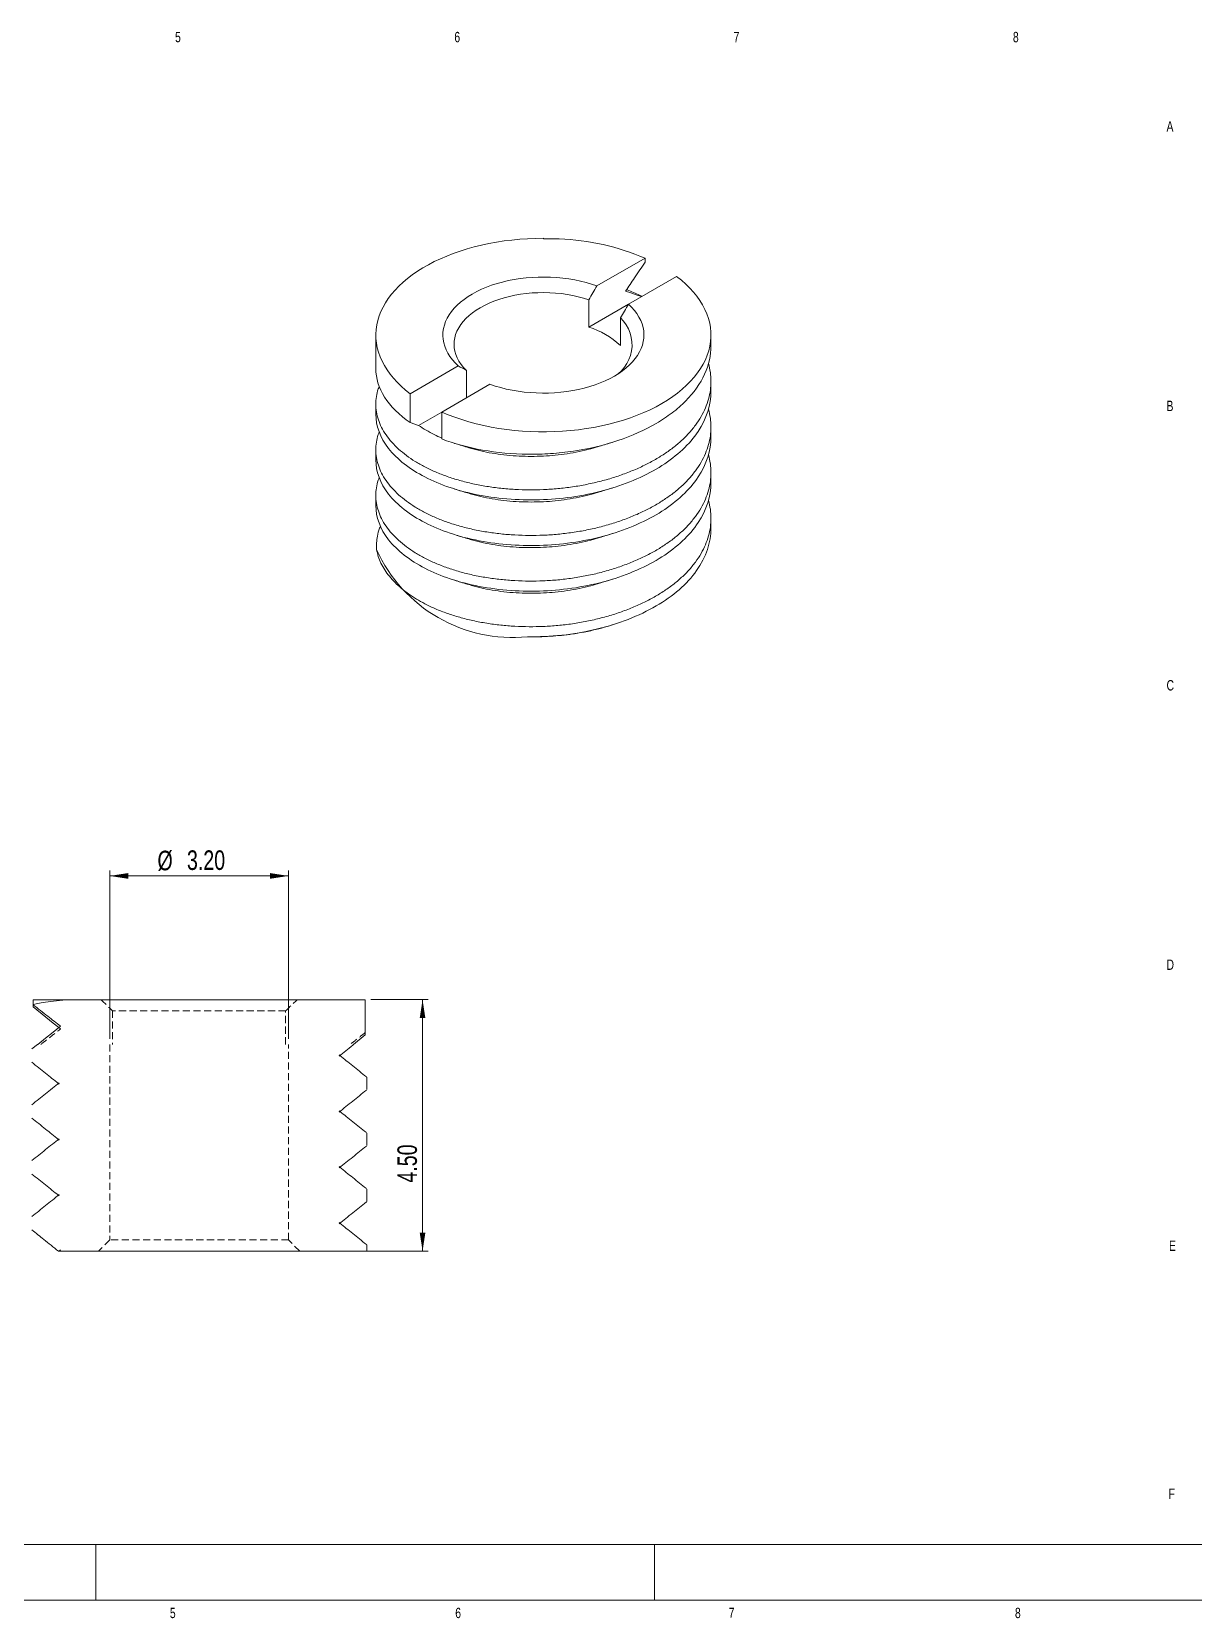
# Model space of a CAD drawing. Header units: millimetres. Extents: x 7 to 830, y 7 to 584.
# Drawn here: x 208.5 to 416.6, y 6.8 to 290.7 of the extents above; entities that cross this region are included whole.
import ezdxf

# ---------------------------------------------------------------- set-up
doc = ezdxf.new("R2010")
doc.units = ezdxf.units.MM
doc.linetypes.add('HIDDEN', pattern=[1.905, 1.27, -0.635])
doc.styles.add('SLDTEXTSTYLE0', font='TXT', dxfattribs={"width": 0.75})
doc.dimstyles.new('SLDDIMSTYLE2', dxfattribs={"dimtxt": 3.5, "dimasz": 3.302, "dimexe": 0, "dimexo": 0.0625, "dimgap": 0.875, "dimtad": 1, "dimlfac": 0.1, "dimrnd": 1e-09, "dimzin": 4, "dimdsep": 46, "dimtxsty": 'SLDTEXTSTYLE0', "dimsah": 1, "dimcen": 0.09, "dimadec": 0, "dimazin": 1, "dimtfac": 1, "dimtofl": 0, "dimtmove": 0, "dimatfit": 3, "dimfxl": 1, "dimfrac": 2, "dimtolj": 1, "dimtzin": 12, "dimarcsym": 0})

# ---------------------------------------------------------------- blocks, each defined once
blk = doc.blocks.new('_D_2')
at = {"color": 7, "linetype": 'Continuous', "lineweight": 0}
for p, q in [((269.21, 117.49), (279.48, 117.49)), ((278.48, 117.49), (278.48, 72.49)), ((262.6, 72.49), (279.48, 72.49))]:
    blk.add_line(p, q, dxfattribs=at)
for points in [[(278.48, 117.49), (277.97, 114.18), (278.98, 114.18)], [(278.48, 72.49), (278.98, 75.79), (277.97, 75.79)]]:
    blk.add_solid(points, dxfattribs=at)
at = {"color": 7, "linetype": 'Continuous', "lineweight": 0, "insert": (273.97, 84.75, 1), "char_height": 3.5, "attachment_point": 1, "rotation": 90, "style": 'SLDTEXTSTYLE0'}
blk.add_mtext('4.50', dxfattribs=at)
blk = doc.blocks.new('_D_3')
at = {"color": 7, "linetype": 'Continuous', "lineweight": 0}
for p, q in [((222.48, 110.49), (222.48, 140.63)), ((254.48, 139.63), (222.48, 139.63)), ((254.48, 110.49), (254.48, 140.63))]:
    blk.add_line(p, q, dxfattribs=at)
for points in [[(222.48, 139.63), (225.78, 139.12), (225.78, 140.14)], [(254.48, 139.63), (251.17, 140.14), (251.17, 139.12)]]:
    blk.add_solid(points, dxfattribs=at)
at = {"color": 7, "linetype": 'Continuous', "lineweight": 0, "char_height": 3.5, "attachment_point": 1, "style": 'SLDTEXTSTYLE0'}
for s, insert in [('%%c', (231.02, 144.14, 1)), ('3.20', (236.3, 144.2, 1))]:
    blk.add_mtext(s, dxfattribs=dict(at, insert=insert))

msp = doc.modelspace()

# ---------------------------------------------------------------- linework, layer by layer
at = {"color": 7, "linetype": 'Continuous', "lineweight": 15}
for p, q in [((300.11, 253.627), (300.11, 253.732)), ((318.305, 250.183), (309.691, 245.21)), ((318.305, 249.45), (318.305, 250.183)), ((315.348, 241.945), (323.962, 246.918)), ((308.236, 242.737), (308.236, 237.838)), ((315.347, 241.943), (308.236, 237.838)), ((313.893, 234.572), (313.893, 239.472)), ((270.11, 236.414), (270.11, 230.408)), ((330.11, 234.491), (330.11, 236.414)), ((284.872, 230.882), (276.257, 225.91)), ((286.327, 225.191), (286.327, 230.089)), ((281.914, 222.644), (290.528, 227.617)), ((330.11, 226.326), (330.11, 228.129)), ((276.257, 225.91), (276.257, 220.756)), ((270.11, 224.047), (270.11, 222.243)), ((281.914, 222.643), (277.75, 220.239)), ((281.914, 217.828), (281.914, 222.644)), ((277.75, 220.239), (276.257, 220.756)), ((330.11, 218.16), (330.11, 219.964)), ((270.11, 215.881), (270.11, 214.078)), ((330.11, 209.995), (330.11, 211.799)), ((270.11, 207.716), (270.11, 205.912)), ((330.11, 201.829), (330.11, 203.633)), ((311.952, 184.401), (312.435, 184.55)), ((208.745, 116.589), (208.745, 117.486)), ((215.352, 117.486), (208.745, 117.486)), ((208.745, 116.589), (208.745, 116.175)), ((217.23, 117.486), (215.352, 117.486)), ((268.209, 117.486), (217.264, 117.486)), ((268.209, 117.486), (268.209, 111.175)), ((266.098, 109.486), (268.209, 111.175)), ((209.534, 109.487), (208.539, 108.689)), ((268.477, 101.382), (268.477, 103.591)), ((268.477, 91.382), (268.477, 93.591)), ((268.477, 81.382), (268.477, 83.591)), ((213.631, 72.72), (213.36, 72.493)), ((268.477, 72.486), (261.602, 72.486)), ((268.477, 72.486), (268.477, 73.591))]:
    msp.add_line(p, q, dxfattribs=at)
at = {"color": 7, "linetype": 'HIDDEN', "lineweight": 0}
for p, q in [((222.985, 115.486), (222.985, 109.486)), ((253.969, 115.486), (222.985, 115.486)), ((253.969, 109.486), (253.969, 115.486)), ((213.667, 112.238), (213.357, 112.486)), ((222.477, 109.486), (222.477, 74.486)), ((254.477, 74.486), (254.477, 109.486)), ((263.68, 107.486), (263.533, 107.604)), ((213.274, 102.486), (213.422, 102.367)), ((263.68, 97.486), (263.535, 97.603)), ((213.274, 92.486), (213.419, 92.37)), ((263.68, 87.486), (263.534, 87.604)), ((213.274, 82.486), (213.422, 82.367)), ((263.68, 77.486), (263.533, 77.604)), ((222.477, 74.486), (220.477, 72.486)), ((254.477, 74.486), (222.477, 74.486)), ((256.477, 72.486), (254.477, 74.486))]:
    msp.add_line(p, q, dxfattribs=at)
at = {"color": 7, "linetype": 'Continuous', "lineweight": 0}
for p, q in [((20, 20), (820, 20)), ((220, 20), (220, 10)), ((320, 10), (320, 20)), ((10, 10), (830, 10))]:
    msp.add_line(p, q, dxfattribs=at)
at = {"color": 7, "linetype": 'Continuous', "lineweight": 15, "flags": 128}
for points in [[(276.257, 225.91), (275.424, 226.572), (274.646, 227.257), (273.924, 227.962), (273.262, 228.686), (272.659, 229.427), (272.118, 230.184), (271.639, 230.955), (271.224, 231.738), (270.873, 232.531), (270.588, 233.333), (270.369, 234.142), (270.216, 234.957), (270.13, 235.774), (270.111, 236.593), (270.159, 237.411), (270.275, 238.227), (270.456, 239.039), (270.705, 239.846), (271.019, 240.644), (271.397, 241.433), (271.841, 242.211), (272.347, 242.976), (272.915, 243.726), (273.544, 244.46), (274.233, 245.176), (274.979, 245.872), (275.782, 246.548), (276.639, 247.2), (277.548, 247.829), (278.508, 248.431), (279.516, 249.007), (280.571, 249.555), (281.669, 250.074), (282.808, 250.562), (283.985, 251.018), (285.199, 251.442), (286.447, 251.832), (287.724, 252.187), (289.03, 252.508), (290.36, 252.792), (291.712, 253.04), (293.083, 253.25), (294.469, 253.423), (295.868, 253.558), (297.277, 253.655), (298.692, 253.713), (300.11, 253.732)], [(323.962, 246.918), (324.806, 246.246), (325.593, 245.552), (326.322, 244.837), (326.99, 244.103), (327.597, 243.351), (328.141, 242.583), (328.621, 241.801), (329.035, 241.007), (329.383, 240.202), (329.664, 239.389), (329.877, 238.568), (330.021, 237.743), (330.097, 236.915), (330.104, 236.085), (330.043, 235.256), (329.912, 234.43), (329.714, 233.609), (329.447, 232.794), (329.113, 231.987), (328.713, 231.19), (328.247, 230.406), (327.716, 229.635), (327.122, 228.879), (326.466, 228.141), (325.75, 227.422), (324.974, 226.724), (324.142, 226.047), (323.255, 225.395), (322.314, 224.768), (321.323, 224.167), (320.283, 223.595), (319.196, 223.052), (318.066, 222.54), (316.895, 222.059), (315.685, 221.612), (314.439, 221.198), (313.161, 220.82), (311.852, 220.477), (310.517, 220.171), (309.158, 219.901), (307.778, 219.67), (306.38, 219.478), (304.968, 219.324), (303.545, 219.209), (302.114, 219.134), (300.679, 219.098), (299.242, 219.102), (297.807, 219.146), (296.377, 219.23), (294.956, 219.352), (293.547, 219.514), (292.153, 219.715), (290.777, 219.954), (289.422, 220.231), (288.092, 220.545), (286.79, 220.896), (285.518, 221.282), (284.279, 221.702), (283.077, 222.157), (281.914, 222.644)], [(284.872, 230.882), (284.314, 231.431), (283.816, 231.998), (283.378, 232.582), (283.003, 233.18), (282.693, 233.79), (282.447, 234.41), (282.268, 235.038), (282.156, 235.67), (282.111, 236.306), (282.133, 236.942), (282.223, 237.575), (282.379, 238.205), (282.602, 238.828), (282.891, 239.442), (283.244, 240.044), (283.66, 240.633), (284.138, 241.206), (284.676, 241.761), (285.271, 242.296), (285.923, 242.809), (286.627, 243.298), (287.382, 243.761), (288.184, 244.197), (289.031, 244.604), (289.92, 244.979), (290.847, 245.323), (291.808, 245.634), (292.801, 245.91), (293.821, 246.15), (294.864, 246.354), (295.928, 246.52), (297.007, 246.649), (298.097, 246.74), (299.195, 246.791), (300.297, 246.804), (301.397, 246.778), (302.493, 246.713), (303.58, 246.61), (304.654, 246.468), (305.711, 246.289), (306.747, 246.072), (307.758, 245.82), (308.741, 245.532), (309.691, 245.21)], [(314.825, 244.294), (315.754, 243.972), (316.725, 243.636), (317.695, 243.3)], [(286.327, 230.089), (285.822, 230.624), (285.378, 231.176), (284.999, 231.744), (284.685, 232.325), (284.439, 232.917), (284.26, 233.516), (284.15, 234.122), (284.11, 234.73), (284.139, 235.338), (284.237, 235.944), (284.404, 236.545), (284.64, 237.139), (284.942, 237.722), (285.311, 238.292), (285.744, 238.847), (286.239, 239.384), (286.794, 239.902), (287.407, 240.397), (288.075, 240.867), (288.796, 241.312), (289.566, 241.728), (290.381, 242.114), (291.239, 242.467), (292.135, 242.788), (293.066, 243.074), (294.027, 243.324), (295.015, 243.536), (296.025, 243.711), (297.053, 243.847), (298.094, 243.943), (299.143, 244), (300.197, 244.017), (301.251, 243.994), (302.299, 243.93), (303.338, 243.827), (304.363, 243.685), (305.37, 243.504), (306.354, 243.285), (307.31, 243.029), (308.236, 242.737)], [(315.348, 241.945), (315.905, 241.396), (316.404, 240.829), (316.841, 240.245), (317.216, 239.647), (317.527, 239.037), (317.772, 238.417), (317.951, 237.79), (318.064, 237.157), (318.109, 236.521), (318.086, 235.886), (317.997, 235.252), (317.84, 234.622), (317.617, 233.999), (317.328, 233.386), (316.975, 232.783), (316.559, 232.194), (316.081, 231.621), (315.543, 231.066), (314.948, 230.531), (314.297, 230.018), (313.592, 229.529), (312.838, 229.066), (312.035, 228.63), (311.188, 228.224), (310.299, 227.848), (309.372, 227.504), (308.411, 227.193), (307.418, 226.918), (306.398, 226.677), (305.355, 226.473), (304.292, 226.307), (303.213, 226.178), (302.122, 226.088), (301.024, 226.036), (299.923, 226.023), (298.822, 226.049), (297.726, 226.114), (296.639, 226.217), (295.565, 226.359), (294.508, 226.538), (293.472, 226.755), (292.461, 227.007), (291.479, 227.295), (290.528, 227.617)], [(213.357, 112.486), (212.353, 113.289), (211.039, 114.34), (208.745, 116.175)], [(213.667, 112.734), (212.353, 111.684), (210.979, 110.585), (209.606, 109.486)]]:
    msp.add_lwpolyline(points, dxfattribs=at)
at = {"color": 7, "linetype": 'Continuous', "lineweight": 15}
for centre, radius, start, end in [((301.022, 209.43), 44.266, 67.01881, 87.50645), ((309.397, 234.664), 6.582, 294.15741, 46.9215), ((303.762, 223.555), 14.967, 47.39897, 72.60641), ((294.602, 209.015), 26.72, 204.27303, 275.73235)]:
    msp.add_arc(centre, radius, start, end, dxfattribs=at)
for points in [[(300.11, 253.627), (301.057, 253.662), (302.003, 253.671), (302.948, 253.655)], [(309.691, 245.21), (309.207, 244.386), (308.722, 243.561), (308.236, 242.737)], [(313.893, 239.472), (314.378, 240.295), (314.863, 241.12), (315.348, 241.945)], [(286.327, 230.089), (285.841, 230.352), (285.356, 230.617), (284.872, 230.882)]]:
    msp.add_open_spline(points, degree=3, dxfattribs=at)
for points, knots in [([(318.305, 249.45), (317.993, 248.987), (317.681, 248.524), (317.369, 248.062), (317.057, 247.599), (316.745, 247.136), (316.433, 246.674), (315.897, 245.88), (315.361, 245.087), (314.825, 244.294)], [0, 0, 0, 0, 0.00016824337, 0.00016824337, 0.00016824337, 0.00033648674, 0.00033648674, 0.00033648674, 0.00062514649, 0.00062514649, 0.00062514649, 0.00062514649]), ([(317.761, 243.338), (317.618, 243.41), (316.777, 243.832), (315.843, 244.23), (315.021, 244.516), (314.984, 244.529)], [0, 0, 0, 0, 0.1635088, 0.9625061, 1, 1, 1, 1]), ([(330.11, 234.491), (330.11, 232.819), (329.737, 231.093), (328.208, 227.733), (327.053, 226.1), (324.839, 223.863), (324.022, 223.153), (322.261, 221.818), (321.326, 221.2), (318.302, 219.438), (315.98, 218.39), (310.95, 216.697), (308.245, 216.054), (304.142, 215.439), (302.768, 215.292), (300.043, 215.11), (298.692, 215.074), (294.586, 215.12), (291.827, 215.368), (286.588, 216.298), (284.113, 216.979), (281.914, 217.828)], [0, 0, 0, 0, 0.125, 0.125, 0.25, 0.25, 0.3125, 0.3125, 0.375, 0.375, 0.5, 0.5, 0.625, 0.625, 0.6875, 0.6875, 0.75, 0.75, 0.875, 0.875, 1, 1, 1, 1]), ([(270.732, 227.227), (270.667, 227.076), (270.412, 226.479), (270.192, 225.415), (270.07, 224.039), (270.186, 222.651), (270.526, 221.261), (271.1, 219.882), (271.906, 218.533), (272.93, 217.236), (274.156, 216.007), (275.564, 214.856), (277.14, 213.788), (278.881, 212.8), (280.791, 211.897), (282.873, 211.086), (285.11, 210.38), (287.478, 209.789), (289.935, 209.325), (292.451, 208.99), (294.995, 208.784), (297.553, 208.705), (300.125, 208.749), (302.714, 208.921), (305.318, 209.231), (307.907, 209.678), (310.449, 210.261), (312.9, 210.971), (315.232, 211.795), (317.422, 212.722), (319.464, 213.742), (321.36, 214.855), (323.111, 216.064), (324.711, 217.379), (326.136, 218.787), (327.364, 220.271), (328.373, 221.808), (329.155, 223.377), (329.708, 224.96), (330.038, 226.547), (330.144, 228.139), (330.046, 229.729), (329.791, 230.785), (329.665, 231.31)], [0, 0, 0, 0, 0.0082662, 0.0327384, 0.0568871, 0.0814779, 0.1064024, 0.13157, 0.1568843, 0.1822454, 0.207102, 0.2318119, 0.2562841, 0.2804328, 0.3050235, 0.329948, 0.3551156, 0.3804299, 0.4057911, 0.4306476, 0.4553575, 0.4798298, 0.5039784, 0.5285692, 0.5534937, 0.5786613, 0.6039756, 0.6293367, 0.6541933, 0.6789032, 0.7033754, 0.7275241, 0.7521148, 0.7770394, 0.802207, 0.8275212, 0.8528824, 0.8777389, 0.9024488, 0.9269211, 0.9510697, 0.9756605, 1, 1, 1, 1]), ([(276.257, 220.756), (274.295, 222.103), (272.717, 223.66), (270.624, 226.966), (270.11, 228.711), (270.11, 230.408)], [0, 0, 0, 0, 0.5, 0.5, 1, 1, 1, 1]), ([(330.11, 226.326), (330.11, 223.959), (329.348, 221.486), (326.304, 216.889), (324.029, 214.778), (318.617, 211.34), (315.266, 209.85), (307.915, 207.739), (303.936, 207.123), (296.283, 206.809), (292.305, 207.072), (284.954, 208.476), (281.602, 209.613), (276.19, 212.423), (273.916, 214.181), (270.871, 218.071), (270.11, 220.191), (270.11, 222.243)], [0, 0, 0, 0, 0.125, 0.125, 0.25, 0.25, 0.375, 0.375, 0.5, 0.5, 0.625, 0.625, 0.75, 0.75, 0.875, 0.875, 1, 1, 1, 1]), ([(270.732, 219.062), (270.667, 218.911), (270.412, 218.314), (270.192, 217.25), (270.07, 215.873), (270.186, 214.486), (270.526, 213.096), (271.1, 211.717), (271.906, 210.367), (272.93, 209.071), (274.156, 207.841), (275.564, 206.69), (277.14, 205.623), (278.881, 204.635), (280.791, 203.732), (282.873, 202.921), (285.11, 202.214), (287.478, 201.623), (289.935, 201.159), (292.451, 200.824), (294.995, 200.619), (297.553, 200.54), (300.125, 200.583), (302.714, 200.755), (305.318, 201.065), (307.907, 201.513), (310.449, 202.096), (312.9, 202.805), (315.232, 203.63), (317.422, 204.556), (319.464, 205.577), (321.36, 206.689), (323.111, 207.899), (324.711, 209.214), (326.136, 210.621), (327.364, 212.106), (328.373, 213.643), (329.155, 215.212), (329.708, 216.794), (330.038, 218.382), (330.144, 219.973), (330.046, 221.563), (329.791, 222.619), (329.665, 223.145)], [0, 0, 0, 0, 0.0082729, 0.0327449, 0.0568934, 0.081484, 0.1064084, 0.1315758, 0.1568899, 0.1822509, 0.2071073, 0.231817, 0.2562891, 0.2804376, 0.3050282, 0.3299525, 0.35512, 0.3804341, 0.4057951, 0.4306514, 0.4553612, 0.4798332, 0.5039818, 0.5285723, 0.5534967, 0.5786641, 0.6039782, 0.6293392, 0.6541956, 0.6789053, 0.7033774, 0.7275259, 0.7521165, 0.7770408, 0.8022083, 0.8275224, 0.8528834, 0.8777397, 0.9024495, 0.9269216, 0.9510701, 0.9756606, 1, 1, 1, 1]), ([(277.75, 220.239), (278.194, 219.955), (279.083, 219.386), (280.475, 218.629), (281.456, 218.184), (281.914, 217.976)], [0, 0, 0, 0, 0.3465997, 0.6949142, 1, 1, 1, 1]), ([(330.11, 218.16), (330.11, 215.794), (329.348, 213.321), (326.304, 208.724), (324.029, 206.613), (318.617, 203.174), (315.266, 201.685), (307.915, 199.573), (303.936, 198.957), (296.283, 198.643), (292.305, 198.906), (284.954, 200.31), (281.602, 201.447), (276.19, 204.257), (273.916, 206.015), (270.871, 209.905), (270.11, 212.026), (270.11, 214.078)], [0, 0, 0, 0, 0.125, 0.125, 0.25, 0.25, 0.375, 0.375, 0.5, 0.5, 0.625, 0.625, 0.75, 0.75, 0.875, 0.875, 1, 1, 1, 1]), ([(284.222, 217.029), (284.546, 216.929), (285.288, 216.7), (286.058, 216.461), (286.491, 216.327)], [0, 0, 0, 0, 0.4375711, 1, 1, 1, 1]), ([(310.169, 216.522), (309.652, 216.364), (308.463, 216), (306.524, 215.556), (304.395, 215.172), (302.251, 214.903), (300.097, 214.743), (297.928, 214.69), (295.747, 214.741), (293.578, 214.903), (291.447, 215.174), (289.399, 215.555), (287.743, 215.944), (286.819, 216.238), (286.505, 216.339)], [0, 0, 0, 0, 0.0682092, 0.1568871, 0.2450408, 0.3323444, 0.4184911, 0.5062148, 0.5951322, 0.6849187, 0.7752298, 0.8657085, 0.9543865, 1, 1, 1, 1]), ([(310.175, 216.512), (310.573, 216.635), (311.318, 216.866), (312.079, 217.102), (312.434, 217.211)], [0, 0, 0, 0, 0.534326, 1, 1, 1, 1]), ([(270.732, 210.897), (270.667, 210.746), (270.412, 210.149), (270.192, 209.085), (270.07, 207.708), (270.186, 206.321), (270.526, 204.93), (271.1, 203.552), (271.906, 202.202), (272.93, 200.905), (274.156, 199.676), (275.564, 198.525), (277.14, 197.458), (278.881, 196.47), (280.791, 195.566), (282.873, 194.755), (285.11, 194.049), (287.478, 193.458), (289.935, 192.994), (292.451, 192.659), (294.995, 192.453), (297.553, 192.374), (300.125, 192.418), (302.714, 192.59), (305.318, 192.9), (307.907, 193.347), (310.449, 193.93), (312.9, 194.64), (315.232, 195.464), (317.422, 196.391), (319.464, 197.411), (321.36, 198.524), (323.111, 199.733), (324.711, 201.049), (326.136, 202.456), (327.364, 203.941), (328.373, 205.477), (329.155, 207.046), (329.708, 208.629), (330.038, 210.216), (330.144, 211.808), (330.046, 213.398), (329.791, 214.454), (329.665, 214.979)], [0, 0, 0, 0, 0.00827287, 0.03274492, 0.05689344, 0.081484, 0.10640838, 0.1315758, 0.15688992, 0.18225091, 0.20710726, 0.23181702, 0.25628908, 0.2804376, 0.30502816, 0.32995253, 0.35511996, 0.38043408, 0.40579507, 0.43065142, 0.45536118, 0.47983324, 0.50398176, 0.52857232, 0.55349669, 0.57866412, 0.60397824, 0.62933922, 0.65419558, 0.67890534, 0.70337739, 0.72752592, 0.75211648, 0.77704085, 0.80220828, 0.82752239, 0.85288338, 0.87773974, 0.9024495, 0.92692155, 0.95107007, 0.97566063, 1, 1, 1, 1]), ([(330.11, 209.995), (330.11, 207.629), (329.348, 205.156), (326.304, 200.558), (324.029, 198.447), (318.617, 195.009), (315.266, 193.519), (307.915, 191.408), (303.936, 190.792), (296.283, 190.478), (292.305, 190.741), (284.954, 192.145), (281.602, 193.282), (276.19, 196.092), (273.916, 197.85), (270.871, 201.74), (270.11, 203.86), (270.11, 205.912)], [0, 0, 0, 0, 0.125, 0.125, 0.25, 0.25, 0.375, 0.375, 0.5, 0.5, 0.625, 0.625, 0.75, 0.75, 0.875, 0.875, 1, 1, 1, 1]), ([(284.219, 208.865), (284.641, 208.734), (285.392, 208.502), (286.158, 208.265), (286.493, 208.161)], [0, 0, 0, 0, 0.5624448, 1, 1, 1, 1]), ([(310.168, 208.356), (309.651, 208.198), (308.462, 207.835), (306.524, 207.391), (304.395, 207.006), (302.251, 206.737), (300.097, 206.577), (297.928, 206.524), (295.747, 206.576), (293.578, 206.738), (291.447, 207.008), (289.399, 207.39), (287.744, 207.778), (286.82, 208.072), (286.507, 208.172)], [0, 0, 0, 0, 0.0681665, 0.1568596, 0.2450283, 0.3323469, 0.4185083, 0.506247, 0.5951795, 0.6849813, 0.7753079, 0.8658021, 0.9544951, 1, 1, 1, 1]), ([(310.174, 208.346), (310.544, 208.461), (311.286, 208.691), (312.053, 208.928), (312.436, 209.046)], [0, 0, 0, 0, 0.4999445, 1, 1, 1, 1]), ([(270.244, 198.031), (270.334, 197.623), (270.514, 196.803), (271.01, 195.593), (271.671, 194.402), (272.511, 193.243), (273.512, 192.133), (274.662, 191.08), (275.944, 190.091), (277.352, 189.169), (278.959, 188.268), (280.791, 187.401), (282.873, 186.59), (285.11, 185.883), (287.478, 185.293), (289.935, 184.828), (292.451, 184.494), (294.995, 184.288), (297.553, 184.209), (300.125, 184.253), (302.714, 184.425), (305.318, 184.734), (307.907, 185.182), (310.449, 185.765), (312.9, 186.474), (315.232, 187.299), (317.422, 188.225), (319.464, 189.246), (321.36, 190.358), (323.111, 191.568), (324.711, 192.883), (326.136, 194.29), (327.364, 195.775), (328.373, 197.312), (329.155, 198.881), (329.708, 200.464), (330.038, 202.051), (330.144, 203.642), (330.046, 205.233), (329.791, 206.289), (329.665, 206.814)], [0, 0, 0, 0, 0.0238783, 0.047963, 0.0721834, 0.0964662, 0.120737, 0.1444913, 0.1680937, 0.1914781, 0.2145822, 0.2414233, 0.2686288, 0.2960996, 0.3237305, 0.3514125, 0.3785438, 0.405515, 0.4322268, 0.4585854, 0.4854266, 0.512632, 0.5401028, 0.5677337, 0.5954158, 0.622547, 0.6495183, 0.67623, 0.7025887, 0.7294298, 0.7566353, 0.7841061, 0.811737, 0.839419, 0.8665503, 0.8935215, 0.9202333, 0.9465919, 0.9734331, 1, 1, 1, 1]), ([(270.938, 202.225), (270.885, 202.101), (270.629, 201.513), (270.401, 200.512), (270.221, 199.235), (270.237, 198.433), (270.244, 198.031)], [0, 0, 0, 0, 0.0907846, 0.4305075, 0.7145639, 1, 1, 1, 1]), ([(330.11, 201.829), (330.11, 199.318), (329.248, 196.686), (326.682, 193.062), (325.623, 191.909), (323.179, 189.783), (321.814, 188.822), (317.268, 186.177), (313.535, 184.71), (307.53, 183.283), (305.467, 182.933), (301.353, 182.493), (299.327, 182.403), (297.271, 182.428)], [0, 0, 0, 0, 0.25, 0.25, 0.375, 0.375, 0.5, 0.5, 0.75, 0.75, 0.875, 0.875, 1, 1, 1, 1]), ([(284.221, 200.699), (284.592, 200.584), (285.333, 200.355), (286.105, 200.116), (286.491, 199.996)], [0, 0, 0, 0, 0.5000922, 1, 1, 1, 1]), ([(310.17, 200.192), (309.653, 200.033), (308.463, 199.67), (306.524, 199.225), (304.395, 198.841), (302.251, 198.572), (300.097, 198.412), (297.928, 198.359), (295.747, 198.411), (293.578, 198.573), (291.447, 198.843), (289.399, 199.224), (287.743, 199.613), (286.819, 199.908), (286.505, 200.008)], [0, 0, 0, 0, 0.06825, 0.1569256, 0.2450769, 0.3323781, 0.4185226, 0.5062439, 0.5951588, 0.6849429, 0.7752516, 0.8657279, 0.9544034, 1, 1, 1, 1]), ([(310.176, 200.181), (310.546, 200.296), (311.286, 200.526), (312.05, 200.762), (312.433, 200.88)], [0, 0, 0, 0, 0.4999466, 1, 1, 1, 1]), ([(284.22, 192.534), (284.588, 192.42), (285.339, 192.188), (286.102, 191.951), (286.491, 191.831)], [0, 0, 0, 0, 0.4894733, 1, 1, 1, 1]), ([(310.167, 192.025), (309.651, 191.867), (308.462, 191.504), (306.524, 191.06), (304.395, 190.676), (302.251, 190.406), (300.097, 190.247), (297.928, 190.193), (295.747, 190.245), (293.578, 190.407), (291.447, 190.678), (289.399, 191.059), (287.743, 191.447), (286.819, 191.742), (286.505, 191.842)], [0, 0, 0, 0, 0.0681407, 0.1568265, 0.244988, 0.3322993, 0.4184537, 0.5061851, 0.5951103, 0.6849047, 0.7752238, 0.8657106, 0.9543964, 1, 1, 1, 1]), ([(310.173, 192.015), (310.502, 192.117), (311.253, 192.35), (312.01, 192.584), (312.436, 192.715)], [0, 0, 0, 0, 0.43759108, 1, 1, 1, 1]), ([(298.733, 182.431), (298.92, 182.431), (299.786, 182.429), (301.329, 182.505), (303.354, 182.666), (305.494, 182.931), (307.73, 183.317), (309.941, 183.808), (311.312, 184.219), (311.95, 184.409)], [0, 0, 0, 0, 0.0408151, 0.1883044, 0.3365087, 0.485457, 0.6640292, 0.8439071, 1, 1, 1, 1]), ([(215.352, 117.486), (213.606, 117.344), (212.118, 117.192), (209.87, 116.887), (209.112, 116.734), (208.745, 116.589)], [0, 0, 0, 0, 0.5, 0.5, 1, 1, 1, 1]), ([(208.745, 116.589), (209.186, 116.242), (209.627, 115.896), (210.068, 115.55), (210.509, 115.203), (210.951, 114.858), (211.392, 114.512), (212.15, 113.919), (212.908, 113.326), (213.667, 112.734)], [0, 0, 0, 0, 0.00016824337, 0.00016824337, 0.00016824337, 0.00033648674, 0.00033648674, 0.00033648674, 0.00062514649, 0.00062514649, 0.00062514649, 0.00062514649]), ([(209.535, 109.486), (209.534, 109.486), (209.511, 109.486), (209.559, 109.486), (209.606, 109.486)], [0, 0, 0, 0, 0.01832456, 1, 1, 1, 1]), ([(263.533, 107.368), (264.346, 108.021), (265.226, 108.727), (266.106, 109.432), (266.172, 109.485)], [0, 0, 0, 0, 0.92459046, 1, 1, 1, 1]), ([(266.098, 109.486), (266.145, 109.486), (266.195, 109.486), (266.172, 109.486), (266.171, 109.486)], [0, 0, 0, 0, 0.9687353, 1, 1, 1, 1]), ([(208.54, 106.283), (209.354, 105.63), (210.932, 104.365), (212.51, 103.099), (213.274, 102.486)], [0, 0, 0, 0, 0.5157461, 1, 1, 1, 1]), ([(268.415, 103.689), (267.601, 104.341), (266.023, 105.607), (264.445, 106.873), (263.68, 107.486)], [0, 0, 0, 0, 0.5155512, 1, 1, 1, 1]), ([(213.421, 102.605), (212.608, 101.952), (210.981, 100.647), (209.353, 99.342), (208.539, 98.689)], [0, 0, 0, 0, 0.4999328, 1, 1, 1, 1]), ([(263.532, 97.368), (264.346, 98.02), (265.973, 99.326), (267.6, 100.631), (268.414, 101.283)], [0, 0, 0, 0, 0.4999342, 1, 1, 1, 1]), ([(268.416, 93.688), (267.602, 94.34), (266.023, 95.606), (264.445, 96.873), (263.68, 97.486)], [0, 0, 0, 0, 0.5154199, 1, 1, 1, 1]), ([(208.537, 96.285), (209.351, 95.632), (210.93, 94.366), (212.509, 93.1), (213.274, 92.486)], [0, 0, 0, 0, 0.5154039, 1, 1, 1, 1]), ([(213.422, 92.605), (212.608, 91.952), (210.981, 90.647), (209.354, 89.342), (208.54, 88.69)], [0, 0, 0, 0, 0.4999338, 1, 1, 1, 1]), ([(263.532, 87.368), (264.345, 88.02), (265.972, 89.326), (267.6, 90.63), (268.414, 91.283)], [0, 0, 0, 0, 0.4999341, 1, 1, 1, 1]), ([(208.54, 86.283), (209.354, 85.63), (210.932, 84.365), (212.51, 83.099), (213.274, 82.486)], [0, 0, 0, 0, 0.5157318, 1, 1, 1, 1]), ([(268.416, 83.688), (267.602, 84.341), (266.023, 85.607), (264.445, 86.873), (263.68, 87.486)], [0, 0, 0, 0, 0.5155056, 1, 1, 1, 1]), ([(213.421, 82.604), (212.608, 81.952), (210.98, 80.646), (209.353, 79.342), (208.539, 78.689)], [0, 0, 0, 0, 0.49993367, 1, 1, 1, 1]), ([(263.532, 77.368), (264.345, 78.02), (265.973, 79.326), (267.6, 80.63), (268.414, 81.283)], [0, 0, 0, 0, 0.4999334, 1, 1, 1, 1]), ([(268.415, 73.689), (267.601, 74.341), (266.023, 75.607), (264.444, 76.873), (263.68, 77.486)], [0, 0, 0, 0, 0.5156033, 1, 1, 1, 1]), ([(208.538, 76.284), (209.25, 75.713), (210.831, 74.446), (212.411, 73.179), (213.279, 72.482)], [0, 0, 0, 0, 0.450433, 1, 1, 1, 1]), ([(213.283, 72.486), (213.28, 72.486), (213.271, 72.486), (213.314, 72.486), (213.346, 72.486)], [0, 0, 0, 0, 0.2546005, 1, 1, 1, 1]), ([(213.365, 72.486), (213.371, 72.486), (213.409, 72.486), (213.659, 72.486), (214.122, 72.486), (214.777, 72.486), (215.595, 72.486), (216.591, 72.486), (217.671, 72.486), (218.789, 72.486), (219.906, 72.486), (221.111, 72.486), (222.402, 72.486), (223.893, 72.486), (225.605, 72.486), (227.555, 72.486), (229.612, 72.486), (231.75, 72.486), (233.952, 72.486), (236.208, 72.486), (238.521, 72.486), (240.852, 72.486), (243.174, 72.486), (245.483, 72.486), (247.784, 72.486), (250.062, 72.486), (252.291, 72.486), (254.465, 72.486), (256.565, 72.486), (258.456, 72.486), (260.142, 72.486), (261.114, 72.486), (261.602, 72.486)], [0, 0, 0, 0, 0.0060566, 0.0403339, 0.0748599, 0.1085721, 0.1425208, 0.1767109, 0.2114823, 0.2384604, 0.2655583, 0.2928942, 0.3203415, 0.3479791, 0.3829675, 0.4181908, 0.4537774, 0.4898611, 0.5254396, 0.5612649, 0.5978602, 0.6347126, 0.6708084, 0.7071349, 0.7441855, 0.7814858, 0.8190991, 0.8569735, 0.8956711, 0.934653, 0.9672473, 1, 1, 1, 1])]:
    msp.add_open_spline(points, degree=3, knots=knots, dxfattribs=at)
at = {"color": 7, "linetype": 'HIDDEN', "lineweight": 0}
for points in [[(220.927, 117.486), (221.612, 116.819), (222.298, 116.152), (222.985, 115.486)], [(253.969, 115.486), (254.656, 116.152), (255.342, 116.819), (256.027, 117.486)]]:
    msp.add_open_spline(points, degree=3, dxfattribs=at)
for points, knots in [([(210.149, 109.486), (210.59, 109.832), (211.031, 110.178), (211.473, 110.524), (212.204, 111.096), (212.935, 111.668), (213.667, 112.238)], [0, 0, 0, 0, 0.00016824337, 0.00016824337, 0.00016824337, 0.0004466433, 0.0004466433, 0.0004466433, 0.0004466433]), ([(268.209, 111.589), (267.763, 111.238), (267.316, 110.887), (266.87, 110.537), (266.423, 110.186), (265.976, 109.836), (265.529, 109.486)], [0, 0, 0, 0, 0.00017031068, 0.00017031068, 0.00017031068, 0.0003406215, 0.0003406215, 0.0003406215, 0.0003406215])]:
    msp.add_open_spline(points, degree=3, knots=knots, dxfattribs=at)

# ---------------------------------------------------------------- texts
at = {"color": 7, "linetype": 'Continuous', "lineweight": 0, "char_height": 1.852, "attachment_point": 1, "style": 'SLDTEXTSTYLE0'}
for s, insert in [('5', (234.167, 290.668)), ('6', (284.167, 290.668)), ('7', (334.167, 290.668)), ('8', (384.167, 290.668)), ('A', (411.667, 274.668)), ('B', (411.667, 224.668)), ('C', (411.667, 174.668)), ('D', (411.667, 124.668)), ('E', (412.11, 74.382)), ('F', (412.043, 30.002)), ('5', (233.243, 8.668)), ('6', (284.329, 8.668)), ('7', (333.275, 8.668)), ('8', (384.53, 8.668))]:
    msp.add_mtext(s, dxfattribs=dict(at, insert=insert))

# ---------------------------------------------------------------- dimensions: what is measured, and where the dimension line sits
at = {"color": 7, "linetype": 'Continuous', "lineweight": 0}
dim = msp.add_linear_dim(base=(222.477, 139.632), p1=(254.477, 109.486), p2=(222.477, 109.486), text='%%c<>', dimstyle='SLDDIMSTYLE2', dxfattribs=at)
dim.commit()
dim.dimension.update_dxf_attribs({"geometry": '_D_3', "text_midpoint": (239.611, 139.632), "dimtype": 160})
dim = msp.add_linear_dim(base=(278.477, 72.486), p1=(268.209, 117.486), p2=(261.602, 72.486), angle=90, dimstyle='SLDDIMSTYLE2', dxfattribs=at)
dim.commit()
dim.dimension.update_dxf_attribs({"geometry": '_D_2', "text_midpoint": (278.477, 90.702), "dimtype": 160})

doc.saveas('drawing.dxf')
